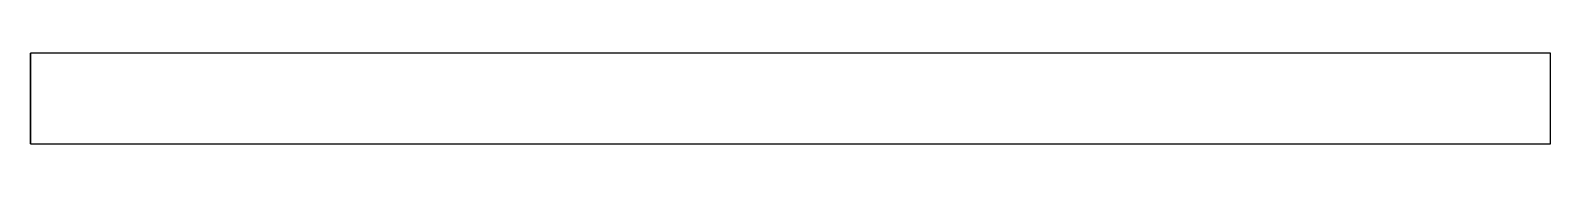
# Model space of a CAD drawing. Extents: x 0 to 250, y 0 to 15.
import ezdxf

# ---------------------------------------------------------------- set-up
doc = ezdxf.new("R2010")
doc.units = 0
doc.layers.get('0').update_dxf_attribs({"linetype": 'CONTINUOUS'})

msp = doc.modelspace()

# ---------------------------------------------------------------- linework, layer by layer
at = {"linetype": 'CONTINUOUS'}
for p, q in [((250, 15), (0, 15)), ((0, 0), (0, 15)), ((250, 15), (0, 15)), ((0, 15), (0, 0)), ((250, 15), (0, 15)), ((0, 15), (0, 0)), ((250, 0), (250, 15)), ((250, 0), (250, 15)), ((250, 0), (250, 15)), ((0, 0), (250, 0)), ((0, 0), (250, 0)), ((0, 0), (250, 0))]:
    msp.add_line(p, q, dxfattribs=at)

doc.saveas('drawing.dxf')
